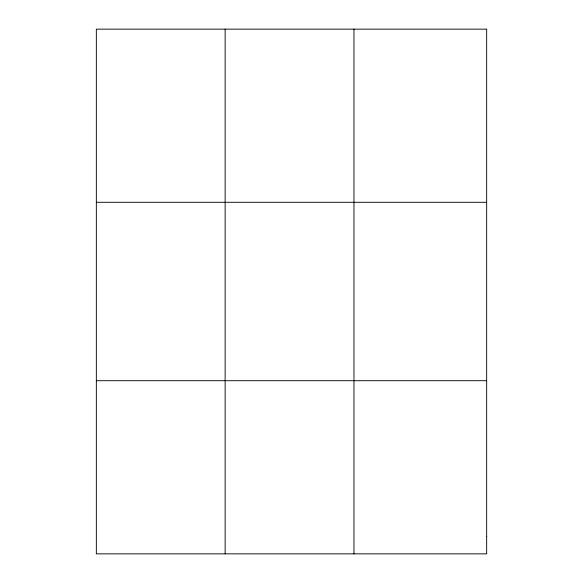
<?xml version="1.0" encoding="UTF-8"?>
<svg xmlns="http://www.w3.org/2000/svg" width="583" height="583" viewBox="0 0 583 583"><rect width="100%" height="100%" fill="white"/><g stroke="black" fill="none" stroke-linecap="round" stroke-linejoin="round"><path stroke-width="0.87" d="M225.147 29.15L225.147 553.85M353.954 29.15L353.954 553.85M96.341 202.301L486.659 202.301M96.341 380.699L486.659 380.699M486.659 536.535L486.659 553.85L96.341 553.85L96.341 29.15L486.659 29.15L486.659 536.535"/></g></svg>
